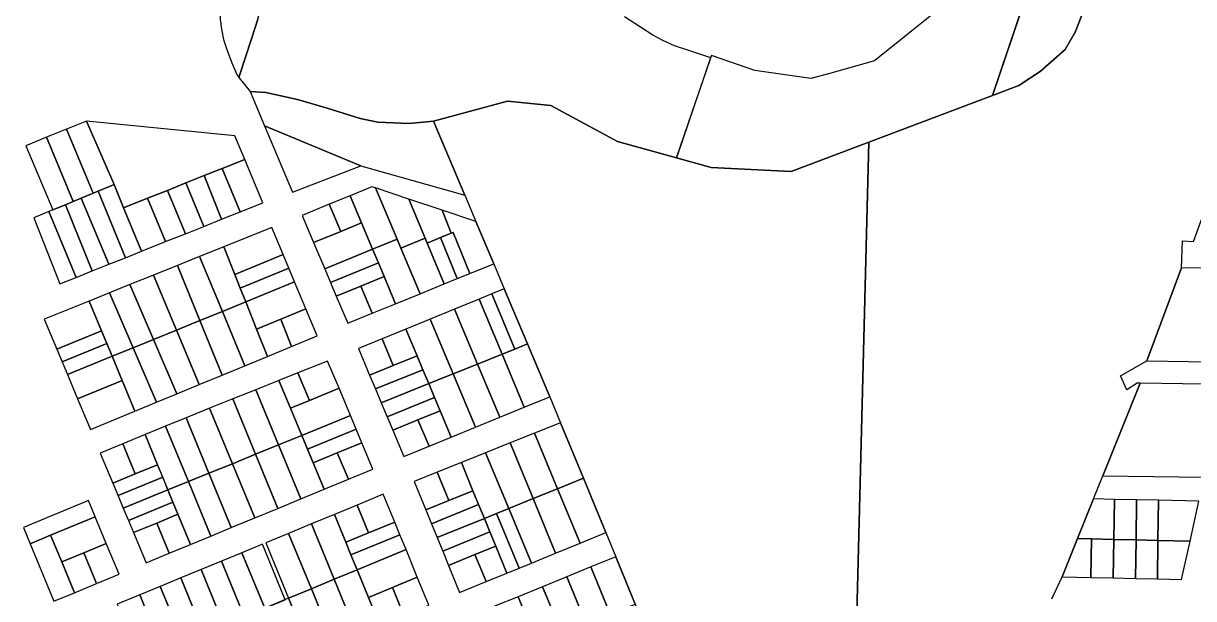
# Model space of a CAD drawing. Header units: metres. Extents: x 263639 to 269142, y 7370519 to 7372711.
# Drawn here: x 263641 to 264171, y 7371930 to 7372190 of the extents above; entities that cross this region are included whole.
import ezdxf

# ---------------------------------------------------------------- set-up
doc = ezdxf.new("R2010")
doc.units = ezdxf.units.M
doc.layers.add('LOTE', color=7, linetype='Continuous')

msp = doc.modelspace()

# ---------------------------------------------------------------- linework, layer by layer
at = {"layer": 'LOTE', "color": 7}
for points in [[(264213.37, 7372217.67), (264225.57, 7372212.53), (264232.24, 7372238.27), (264248.31, 7372284.59), (264116.83, 7372267.97), (264079.53, 7372157.67), (264091.44, 7372162.19), (264101.21, 7372168.49), (264112.55, 7372178.49), (264116.96, 7372186.29), (264125.96, 7372209.33), (264133.99, 7372224.3), (264138.62, 7372231.53), (264143.24, 7372235.15), (264148.26, 7372237.16), (264154.99, 7372238.77), (264161.62, 7372239.27), (264171.66, 7372238.67), (264179.9, 7372235.65), (264187.03, 7372230.93), (264208.43, 7372219.58), (264213.37, 7372217.67)], [(264084.17, 7372220.08), (264026.21, 7372173.26), (264005.37, 7372167.5), (263997.35, 7372165.28), (263971.86, 7372168.98), (263952.28, 7372175.71), (263951.92, 7372174.64), (263951.92, 7372174.64), (263936.45, 7372129.31), (263952.08, 7372124.97), (263988.37, 7372123.09), (264023.53, 7372136.42), (264079.53, 7372157.67), (264098.18, 7372212.82), (264105.73, 7372235.15), (264109.92, 7372247.52), (264109.16, 7372246.55), (264103.79, 7372238.5), (264096.2, 7372230.44), (264084.17, 7372220.08)], [(263732, 7372217.77), (263729.8, 7372196.23), (263729.8, 7372192), (263730.33, 7372187.7), (263731.24, 7372183.02), (263732.97, 7372177.98), (263735.05, 7372172.38), (263737.3, 7372167.1), (263738.17, 7372165.72), (263744.1, 7372183.73), (263746.76, 7372192.23), (263748.33, 7372197.79), (263752.02, 7372209.4), (263755.61, 7372219.41), (263749.71, 7372219), (263743.81, 7372218.59), (263737.91, 7372218.18), (263732, 7372217.77)], [(263743.31, 7372159.36), (263749.87, 7372143.78), (263793.48, 7372125.71), (263840.53, 7372112.48), (263826.45, 7372145.93), (263815.26, 7372144.92), (263801.17, 7372145.59), (263793.19, 7372147.25), (263778.21, 7372151.91), (263764.79, 7372155.79), (263750.49, 7372158.9), (263743.31, 7372159.36)], [(263840.53, 7372112.48), (263845.59, 7372100.47), (263853.64, 7372081.35), (263858.44, 7372069.94), (263868.96, 7372044.96), (263879.05, 7372021), (263883.89, 7372009.28), (263894.28, 7371984.08), (263904.45, 7371959.43), (263908.96, 7371948.48), (263917.79, 7371927.08), (263921.52, 7371918.04), (263933.38, 7371889.3), (264017.22, 7371887.17), (264023.53, 7372136.42), (263988.37, 7372123.09), (263952.08, 7372124.97), (263936.45, 7372129.31), (263909.65, 7372136.76), (263879.49, 7372153.02), (263859.95, 7372155.11), (263826.45, 7372145.93), (263840.53, 7372112.48)], [(263660.21, 7372142.34), (263672.26, 7372113.3), (263674.46, 7372114.22), (263681.66, 7372117.2), (263669.23, 7372145.99), (263660.21, 7372142.34)], [(263736.4, 7372139.38), (263669.23, 7372145.99), (263681.66, 7372117.2), (263686.03, 7372106.67), (263696.89, 7372111.01), (263705.83, 7372114.59), (263714.19, 7372117.94), (263722.52, 7372121.27), (263730.61, 7372124.5), (263740.87, 7372128.61), (263736.4, 7372139.38)], [(263749.87, 7372143.78), (263762.51, 7372113.76), (263793.48, 7372125.71), (263749.87, 7372143.78)], [(263641.67, 7372134.84), (263654, 7372105.74), (263659.66, 7372108.09), (263663.15, 7372109.54), (263651.08, 7372138.65), (263641.67, 7372134.84)], [(263651.08, 7372138.65), (263663.15, 7372109.54), (263666.85, 7372111.06), (263672.26, 7372113.3), (263660.21, 7372142.34), (263651.08, 7372138.65)], [(263730.61, 7372124.5), (263738.77, 7372104.84), (263749.02, 7372108.94), (263740.87, 7372128.61), (263730.61, 7372124.5)], [(263730.61, 7372124.5), (263722.52, 7372121.27), (263730.37, 7372101.48), (263738.77, 7372104.84), (263730.61, 7372124.5)], [(263694.19, 7372087.01), (263686.03, 7372106.67), (263681.66, 7372117.2), (263674.46, 7372114.22), (263686.85, 7372084.07), (263694.19, 7372087.01)], [(263722.35, 7372098.27), (263714.19, 7372117.94), (263705.83, 7372114.59), (263714, 7372094.93), (263722.35, 7372098.27)], [(263722.35, 7372098.27), (263730.37, 7372101.48), (263722.52, 7372121.27), (263714.19, 7372117.94), (263722.35, 7372098.27)], [(263798.81, 7372087.88), (263809.89, 7372092.42), (263800.06, 7372115.69), (263798.51, 7372116.2), (263788.6, 7372112.13), (263793.77, 7372099.87), (263798.81, 7372087.88)], [(263679.38, 7372081.09), (263666.85, 7372111.06), (263663.15, 7372109.54), (263659.66, 7372108.09), (263671.83, 7372078.07), (263679.38, 7372081.09)], [(263686.85, 7372084.07), (263674.46, 7372114.22), (263672.26, 7372113.3), (263666.85, 7372111.06), (263679.38, 7372081.09), (263686.85, 7372084.07)], [(263705.05, 7372091.35), (263696.89, 7372111.01), (263686.03, 7372106.67), (263694.19, 7372087.01), (263705.05, 7372091.35)], [(263714, 7372094.93), (263705.83, 7372114.59), (263696.89, 7372111.01), (263705.05, 7372091.35), (263714, 7372094.93)], [(263779.16, 7372108.27), (263784.33, 7372096.01), (263793.77, 7372099.87), (263788.6, 7372112.13), (263779.16, 7372108.27)], [(263800.06, 7372115.69), (263809.89, 7372092.42), (263811.57, 7372088.45), (263822.59, 7372092.95), (263815.24, 7372110.61), (263800.06, 7372115.69)], [(263671.83, 7372078.07), (263659.66, 7372108.09), (263654, 7372105.74), (263652.11, 7372104.96), (263664.49, 7372075.13), (263671.83, 7372078.07)], [(263766.93, 7372103.26), (263772.09, 7372091), (263784.33, 7372096.01), (263779.16, 7372108.27), (263766.93, 7372103.26)], [(263815.24, 7372110.61), (263822.59, 7372092.95), (263823.53, 7372090.7), (263829.6, 7372093.18), (263834.39, 7372095.14), (263830.32, 7372105.58), (263815.24, 7372110.61)], [(263853.64, 7372081.35), (263845.59, 7372100.47), (263830.32, 7372105.58), (263834.39, 7372095.14), (263835.33, 7372095.53), (263842.81, 7372076.92), (263853.64, 7372081.35)], [(263664.49, 7372075.13), (263652.11, 7372104.96), (263645.41, 7372102.19), (263657.07, 7372072.16), (263664.49, 7372075.13)], [(263731.39, 7372088.96), (263736.35, 7372076.48), (263758.27, 7372085.52), (263753.18, 7372097.73), (263731.39, 7372088.96)], [(263777.13, 7372079.02), (263798.81, 7372087.88), (263793.77, 7372099.87), (263784.33, 7372096.01), (263772.09, 7372091), (263777.13, 7372079.02)], [(263842.81, 7372076.92), (263835.33, 7372095.53), (263835.33, 7372095.53), (263834.39, 7372095.14), (263829.6, 7372093.18), (263837.07, 7372074.58), (263842.81, 7372076.92)], [(263820.32, 7372067.73), (263811.57, 7372088.45), (263809.89, 7372092.42), (263798.81, 7372087.88), (263801.41, 7372081.71), (263804.01, 7372075.53), (263809.21, 7372063.18), (263820.32, 7372067.73)], [(263831.24, 7372072.19), (263823.53, 7372090.7), (263822.59, 7372092.95), (263811.57, 7372088.45), (263820.32, 7372067.73), (263831.24, 7372072.19)], [(263837.07, 7372074.58), (263829.6, 7372093.18), (263823.53, 7372090.7), (263831.24, 7372072.19), (263837.07, 7372074.58)], [(263710.42, 7372080.52), (263720.55, 7372055.58), (263730.74, 7372059.73), (263720.44, 7372084.55), (263710.42, 7372080.52)], [(263720.44, 7372084.55), (263730.74, 7372059.73), (263741.3, 7372064.03), (263738.84, 7372070.2), (263736.35, 7372076.48), (263731.39, 7372088.96), (263720.44, 7372084.55)], [(263758.27, 7372085.52), (263736.35, 7372076.48), (263738.84, 7372070.2), (263760.87, 7372079.29), (263758.27, 7372085.52)], [(263779.73, 7372072.85), (263801.41, 7372081.71), (263801.41, 7372081.71), (263798.81, 7372087.88), (263777.13, 7372079.02), (263779.73, 7372072.85)], [(263699.57, 7372076.15), (263709.95, 7372051.26), (263720.55, 7372055.58), (263710.42, 7372080.52), (263699.57, 7372076.15)], [(263760.87, 7372079.29), (263738.84, 7372070.2), (263741.3, 7372064.03), (263763.47, 7372073.06), (263760.87, 7372079.29)], [(263782.33, 7372066.67), (263793.46, 7372071.22), (263804.01, 7372075.53), (263801.41, 7372081.71), (263779.73, 7372072.85), (263782.33, 7372066.67)], [(264196.57, 7372079.29), (264165.23, 7372079.45), (264149.52, 7372037.31), (264186.99, 7372036.67), (264196.57, 7372079.29)], [(263688.9, 7372071.86), (263699.53, 7372047.02), (263709.95, 7372051.26), (263699.57, 7372076.15), (263688.9, 7372071.86)], [(263809.21, 7372063.18), (263804.01, 7372075.53), (263793.46, 7372071.22), (263798.66, 7372058.87), (263809.21, 7372063.18)], [(263679.62, 7372068.13), (263690.27, 7372043.25), (263699.53, 7372047.02), (263688.9, 7372071.86), (263679.62, 7372068.13)], [(263763.47, 7372073.06), (263741.3, 7372064.03), (263746.21, 7372051.66), (263757.21, 7372056.2), (263768.56, 7372060.88), (263763.47, 7372073.06)], [(263787.53, 7372054.32), (263798.66, 7372058.87), (263793.46, 7372071.22), (263782.33, 7372066.67), (263787.53, 7372054.32)], [(263868.96, 7372044.96), (263858.44, 7372069.94), (263852.75, 7372067.62), (263863.16, 7372042.63), (263868.96, 7372044.96)], [(263650.07, 7372056.23), (263655.77, 7372042.58), (263675.97, 7372050.92), (263670.34, 7372064.39), (263650.07, 7372056.23)], [(263670.34, 7372064.39), (263675.97, 7372050.92), (263678.35, 7372045.19), (263680.78, 7372039.38), (263690.27, 7372043.25), (263679.62, 7372068.13), (263670.34, 7372064.39)], [(263751.13, 7372039.3), (263746.21, 7372051.66), (263741.3, 7372064.03), (263730.74, 7372059.73), (263740.96, 7372035.11), (263751.13, 7372039.3)], [(263835.95, 7372060.75), (263846.32, 7372035.87), (263857.45, 7372040.34), (263847.06, 7372065.29), (263835.95, 7372060.75)], [(263857.45, 7372040.34), (263863.16, 7372042.63), (263852.75, 7372067.62), (263847.06, 7372065.29), (263857.45, 7372040.34)], [(263740.96, 7372035.11), (263730.74, 7372059.73), (263720.55, 7372055.58), (263730.61, 7372030.84), (263740.96, 7372035.11)], [(263773.68, 7372048.61), (263768.56, 7372060.88), (263757.21, 7372056.2), (263762.13, 7372043.84), (263773.68, 7372048.61)], [(263824.94, 7372056.24), (263835.27, 7372031.43), (263846.32, 7372035.87), (263835.95, 7372060.75), (263824.94, 7372056.24)], [(263730.61, 7372030.84), (263720.55, 7372055.58), (263709.95, 7372051.26), (263720.25, 7372026.56), (263730.61, 7372030.84)], [(263762.13, 7372043.84), (263757.21, 7372056.2), (263746.21, 7372051.66), (263751.13, 7372039.3), (263762.13, 7372043.84)], [(263813.92, 7372051.74), (263819, 7372039.55), (263821.61, 7372033.28), (263824.23, 7372027), (263835.27, 7372031.43), (263824.94, 7372056.24), (263813.92, 7372051.74)], [(263658.16, 7372036.86), (263678.35, 7372045.19), (263675.97, 7372050.92), (263655.77, 7372042.58), (263655.77, 7372042.58), (263658.16, 7372036.86)], [(263720.25, 7372026.56), (263709.95, 7372051.26), (263699.53, 7372047.02), (263710.08, 7372022.37), (263720.25, 7372026.56)], [(263792.34, 7372042.91), (263797.4, 7372030.88), (263808.04, 7372035.15), (263803.09, 7372047.31), (263792.34, 7372042.91)], [(263803.09, 7372047.31), (263808.04, 7372035.15), (263819, 7372039.55), (263813.92, 7372051.74), (263803.09, 7372047.31)], [(263660.54, 7372031.14), (263680.78, 7372039.38), (263678.35, 7372045.19), (263658.16, 7372036.86), (263660.54, 7372031.14)], [(263700.84, 7372018.56), (263690.27, 7372043.25), (263680.78, 7372039.38), (263685.36, 7372028.4), (263691.13, 7372014.55), (263700.84, 7372018.56)], [(263710.08, 7372022.37), (263699.53, 7372047.02), (263690.27, 7372043.25), (263700.84, 7372018.56), (263710.08, 7372022.37)], [(263879.05, 7372021), (263868.96, 7372044.96), (263863.16, 7372042.63), (263857.45, 7372040.34), (263867.48, 7372016.27), (263879.05, 7372021)], [(263665.17, 7372020.07), (263685.36, 7372028.4), (263680.78, 7372039.38), (263660.54, 7372031.14), (263665.17, 7372020.07)], [(263778.43, 7372037.23), (263764.97, 7372031.84), (263770.17, 7372019.37), (263783.58, 7372024.9), (263778.43, 7372037.23)], [(263800.04, 7372024.61), (263821.61, 7372033.28), (263819, 7372039.55), (263808.04, 7372035.15), (263797.4, 7372030.88), (263800.04, 7372024.61)], [(263867.48, 7372016.27), (263857.45, 7372040.34), (263846.32, 7372035.87), (263856.37, 7372011.73), (263867.48, 7372016.27)], [(263756.34, 7372028.38), (263761.58, 7372015.83), (263770.17, 7372019.37), (263764.97, 7372031.84), (263756.34, 7372028.38)], [(263802.68, 7372018.35), (263824.23, 7372027), (263821.61, 7372033.28), (263800.04, 7372024.61), (263802.68, 7372018.35)], [(263845.36, 7372007.22), (263835.27, 7372031.43), (263824.23, 7372027), (263826.85, 7372020.72), (263829.35, 7372014.72), (263834.34, 7372002.72), (263845.36, 7372007.22)], [(263856.37, 7372011.73), (263846.32, 7372035.87), (263835.27, 7372031.43), (263845.36, 7372007.22), (263856.37, 7372011.73)], [(263670.95, 7372006.22), (263691.13, 7372014.55), (263685.36, 7372028.4), (263665.17, 7372020.07), (263670.95, 7372006.22)], [(263745.94, 7372024.22), (263756.2, 7371999.25), (263766.71, 7372003.54), (263766.71, 7372003.54), (263761.58, 7372015.83), (263756.34, 7372028.38), (263745.94, 7372024.22)], [(263805.38, 7372011.94), (263826.85, 7372020.72), (263824.23, 7372027), (263802.68, 7372018.35), (263805.38, 7372011.94)], [(264175.51, 7371984.65), (264184.79, 7372026.63), (264146.49, 7372027.19), (264129.53, 7371985.16), (264175.51, 7371984.65)], [(263735.45, 7372020.02), (263745.74, 7371994.97), (263756.2, 7371999.25), (263756.2, 7371999.25), (263745.94, 7372024.22), (263735.45, 7372020.02)], [(263783.58, 7372024.9), (263770.17, 7372019.37), (263761.58, 7372015.83), (263766.71, 7372003.54), (263788.74, 7372012.54), (263783.58, 7372024.9)], [(263807.9, 7372005.95), (263819.35, 7372010.63), (263829.35, 7372014.72), (263826.85, 7372020.72), (263805.38, 7372011.94), (263807.9, 7372005.95)], [(263714.28, 7372011.44), (263724.61, 7371986.35), (263735.28, 7371990.7), (263724.96, 7372015.82), (263714.28, 7372011.44)], [(263724.96, 7372015.82), (263735.28, 7371990.7), (263745.74, 7371994.97), (263735.45, 7372020.02), (263724.96, 7372015.82), (263724.96, 7372015.82)], [(263705.03, 7372007.65), (263715.36, 7371982.57), (263724.61, 7371986.35), (263714.28, 7372011.44), (263705.03, 7372007.65)], [(263788.74, 7372012.54), (263766.71, 7372003.54), (263769.32, 7371997.28), (263791.32, 7372006.36), (263788.74, 7372012.54)], [(263812.94, 7371993.97), (263824.35, 7371998.63), (263819.35, 7372010.63), (263807.9, 7372005.95), (263812.94, 7371993.97)], [(263834.34, 7372002.72), (263829.35, 7372014.72), (263819.35, 7372010.63), (263824.35, 7371998.63), (263834.34, 7372002.72)], [(263695.78, 7372003.86), (263701.39, 7371990.23), (263706.1, 7371978.78), (263715.36, 7371982.57), (263705.03, 7372007.65), (263695.78, 7372003.86)], [(263791.32, 7372006.36), (263769.32, 7371997.28), (263771.9, 7371991.09), (263782.81, 7371995.6), (263793.9, 7372000.17), (263791.32, 7372006.36)], [(263883.89, 7372009.28), (263872.2, 7372004.57), (263882.6, 7371979.35), (263894.28, 7371984.08), (263883.89, 7372009.28)], [(263675.41, 7371995.52), (263681.11, 7371981.86), (263691.22, 7371986.04), (263685.6, 7371999.69), (263675.41, 7371995.52)], [(263685.6, 7371999.69), (263691.22, 7371986.04), (263701.39, 7371990.23), (263695.78, 7372003.86), (263685.6, 7371999.69)], [(263771.9, 7371991.09), (263769.32, 7371997.28), (263766.71, 7372003.54), (263756.2, 7371999.25), (263766.28, 7371974.71), (263776.91, 7371979.1), (263771.9, 7371991.09)], [(263798.91, 7371988.18), (263793.9, 7372000.17), (263782.81, 7371995.6), (263787.82, 7371983.6), (263798.91, 7371988.18)], [(263849.94, 7371995.61), (263860.45, 7371970.38), (263871.48, 7371974.84), (263861.07, 7372000.09), (263849.94, 7371995.61)], [(263861.07, 7372000.09), (263871.48, 7371974.84), (263882.6, 7371979.35), (263872.2, 7372004.57), (263861.07, 7372000.09)], [(263755.83, 7371970.4), (263745.74, 7371994.97), (263735.28, 7371990.7), (263745.39, 7371966.09), (263755.83, 7371970.4)], [(263766.28, 7371974.71), (263756.2, 7371999.25), (263745.74, 7371994.97), (263755.83, 7371970.4), (263766.28, 7371974.71)], [(263787.82, 7371983.6), (263782.81, 7371995.6), (263771.9, 7371991.09), (263776.91, 7371979.1), (263787.82, 7371983.6)], [(263838.99, 7371991.2), (263844.24, 7371978.46), (263846.82, 7371972.22), (263849.42, 7371965.91), (263849.42, 7371965.91), (263854.98, 7371968.16), (263860.45, 7371970.38), (263849.94, 7371995.61), (263838.99, 7371991.2)], [(263683.51, 7371976.2), (263703.74, 7371984.51), (263701.39, 7371990.23), (263691.22, 7371986.04), (263681.11, 7371981.86), (263683.48, 7371976.19), (263683.51, 7371976.2)], [(263745.39, 7371966.09), (263735.28, 7371990.7), (263724.61, 7371986.35), (263734.76, 7371961.7), (263745.39, 7371966.09)], [(263828.04, 7371986.79), (263833.32, 7371973.99), (263844.24, 7371978.46), (263838.99, 7371991.2), (263828.04, 7371986.79)], [(263703.74, 7371984.51), (263683.51, 7371976.2), (263683.48, 7371976.19), (263685.85, 7371970.51), (263706.1, 7371978.78), (263703.74, 7371984.51)], [(263734.76, 7371961.7), (263724.61, 7371986.35), (263715.36, 7371982.57), (263725.51, 7371957.89), (263734.76, 7371961.7)], [(263817.61, 7371982.58), (263822.88, 7371969.72), (263833.32, 7371973.99), (263828.04, 7371986.79), (263817.61, 7371982.58)], [(263904.45, 7371959.43), (263894.28, 7371984.08), (263882.6, 7371979.35), (263892.79, 7371954.66), (263904.45, 7371959.43)], [(263688.16, 7371964.98), (263708.35, 7371973.31), (263706.1, 7371978.78), (263685.85, 7371970.51), (263688.16, 7371964.98)], [(263725.51, 7371957.89), (263715.36, 7371982.57), (263706.1, 7371978.78), (263708.35, 7371973.31), (263710.64, 7371967.76), (263716.27, 7371954.07), (263725.51, 7371957.89)], [(263825.44, 7371963.48), (263846.82, 7371972.22), (263844.24, 7371978.46), (263833.32, 7371973.99), (263822.88, 7371969.72), (263825.44, 7371963.48)], [(263892.79, 7371954.66), (263882.6, 7371979.35), (263871.48, 7371974.84), (263881.68, 7371950.12), (263892.79, 7371954.66)], [(263670.1, 7371973.99), (263640.62, 7371961.78), (263643.67, 7371954.43), (263652.96, 7371958.28), (263673.15, 7371966.64), (263670.1, 7371973.99)], [(263690.47, 7371959.44), (263701.02, 7371963.79), (263710.64, 7371967.76), (263708.35, 7371973.31), (263688.16, 7371964.98), (263690.47, 7371959.44)], [(263803.65, 7371976.82), (263791.82, 7371971.93), (263796.98, 7371959.34), (263808.81, 7371964.23), (263803.65, 7371976.82)], [(263881.68, 7371950.12), (263871.48, 7371974.84), (263860.45, 7371970.38), (263870.76, 7371945.65), (263881.68, 7371950.12)], [(264124.46, 7371956.58), (264134.49, 7371956.36), (264134.81, 7371974.53), (264125.32, 7371974.72), (264118.06, 7371956.72), (264124.46, 7371956.58)], [(264144.59, 7371956.13), (264144.76, 7371974.33), (264134.81, 7371974.53), (264134.49, 7371956.36), (264144.59, 7371956.13)], [(264144.59, 7371956.13), (264154.54, 7371955.91), (264154.72, 7371974.13), (264144.76, 7371974.33), (264144.59, 7371956.13)], [(264154.54, 7371955.91), (264169.09, 7371955.58), (264173.11, 7371973.76), (264154.72, 7371974.13), (264154.54, 7371955.91)], [(263716.27, 7371954.07), (263710.64, 7371967.76), (263701.02, 7371963.79), (263706.66, 7371950.1), (263716.27, 7371954.07)], [(263781.47, 7371967.65), (263786.63, 7371955.06), (263796.98, 7371959.34), (263791.82, 7371971.93), (263781.47, 7371967.65)], [(263828, 7371957.23), (263849.42, 7371965.91), (263846.82, 7371972.22), (263825.44, 7371963.48), (263828, 7371957.23)], [(263865.2, 7371943.38), (263854.98, 7371968.16), (263849.42, 7371965.91), (263851.95, 7371959.78), (263854.62, 7371953.31), (263859.65, 7371941.11), (263865.2, 7371943.38)], [(263870.76, 7371945.65), (263860.45, 7371970.38), (263854.98, 7371968.16), (263865.2, 7371943.38), (263870.76, 7371945.65)], [(263673.15, 7371966.64), (263652.96, 7371958.28), (263657.98, 7371946.17), (263668.01, 7371950.33), (263678.17, 7371954.53), (263673.15, 7371966.64)], [(263696.18, 7371945.78), (263706.66, 7371950.1), (263701.02, 7371963.79), (263690.47, 7371959.44), (263696.18, 7371945.78)], [(263760.77, 7371959.09), (263771.06, 7371933.98), (263781.41, 7371938.27), (263771.12, 7371963.37), (263760.77, 7371959.09)], [(263771.12, 7371963.37), (263781.41, 7371938.27), (263791.76, 7371942.55), (263788.98, 7371949.33), (263786.63, 7371955.06), (263781.47, 7371967.65), (263771.12, 7371963.37)], [(263808.81, 7371964.23), (263796.98, 7371959.34), (263786.63, 7371955.06), (263788.98, 7371949.33), (263811.16, 7371958.49), (263808.81, 7371964.23)], [(263830.55, 7371951.03), (263851.95, 7371959.78), (263849.42, 7371965.91), (263849.42, 7371965.91), (263828, 7371957.23), (263830.55, 7371951.03)], [(263663.76, 7371932.21), (263657.98, 7371946.17), (263652.96, 7371958.28), (263643.67, 7371954.43), (263654.47, 7371928.35), (263663.76, 7371932.21)], [(263750.42, 7371954.81), (263760.72, 7371929.7), (263771.06, 7371933.98), (263760.77, 7371959.09), (263750.42, 7371954.81)], [(263811.16, 7371958.49), (263788.98, 7371949.33), (263791.76, 7371942.55), (263813.93, 7371951.74), (263811.16, 7371958.49)], [(263833.2, 7371944.56), (263845.17, 7371949.45), (263854.62, 7371953.31), (263851.95, 7371959.78), (263830.55, 7371951.03), (263833.2, 7371944.56)], [(263678.17, 7371954.53), (263668.01, 7371950.33), (263673.79, 7371936.38), (263683.94, 7371940.59), (263678.17, 7371954.53)], [(263739.61, 7371950.35), (263749.91, 7371925.22), (263759.15, 7371929.04), (263748.85, 7371954.17), (263739.61, 7371950.35)], [(263859.65, 7371941.11), (263854.62, 7371953.31), (263845.17, 7371949.45), (263850.21, 7371937.25), (263859.65, 7371941.11)], [(264111.07, 7371939.39), (264124.15, 7371939.1), (264124.46, 7371956.58), (264118.06, 7371956.72), (264111.07, 7371939.39)], [(264124.15, 7371939.1), (264134.18, 7371938.88), (264134.49, 7371956.36), (264124.46, 7371956.58), (264124.15, 7371939.1)], [(264134.49, 7371956.36), (264134.18, 7371938.88), (264144.42, 7371938.65), (264144.59, 7371956.13), (264134.49, 7371956.36)], [(264144.42, 7371938.65), (264154.37, 7371938.43), (264154.54, 7371955.91), (264144.59, 7371956.13), (264144.42, 7371938.65)], [(264154.37, 7371938.43), (264165.25, 7371938.18), (264169.09, 7371955.58), (264154.54, 7371955.91), (264154.37, 7371938.43)], [(263673.79, 7371936.38), (263668.01, 7371950.33), (263657.98, 7371946.17), (263663.76, 7371932.21), (263673.79, 7371936.38)], [(263721.12, 7371942.71), (263731.43, 7371917.56), (263740.67, 7371921.39), (263730.36, 7371946.53), (263721.12, 7371942.71)], [(263730.36, 7371946.53), (263740.67, 7371921.39), (263749.91, 7371925.22), (263739.61, 7371950.35), (263730.36, 7371946.53)], [(263813.93, 7371951.74), (263791.76, 7371942.55), (263796.87, 7371930.08), (263807.78, 7371934.59), (263819.05, 7371939.25), (263813.93, 7371951.74)], [(263838.21, 7371932.34), (263850.21, 7371937.25), (263845.17, 7371949.45), (263833.2, 7371944.56), (263838.21, 7371932.34)], [(263906.47, 7371922.48), (263907.38, 7371922.84), (263914.41, 7371925.71), (263917.79, 7371927.08), (263908.96, 7371948.48), (263897.65, 7371943.86), (263906.47, 7371922.48)], [(263711.88, 7371938.89), (263722.19, 7371913.74), (263731.43, 7371917.56), (263721.12, 7371942.71), (263711.88, 7371938.89)], [(263802.07, 7371917.4), (263796.87, 7371930.08), (263791.76, 7371942.55), (263781.41, 7371938.27), (263791.72, 7371913.12), (263802.07, 7371917.4)], [(263895.54, 7371918.03), (263900.34, 7371919.98), (263906.47, 7371922.48), (263897.65, 7371943.86), (263886.73, 7371939.39), (263895.54, 7371918.03)], [(263702.64, 7371935.07), (263712.95, 7371909.91), (263722.19, 7371913.74), (263711.88, 7371938.89), (263702.64, 7371935.07)], [(263791.72, 7371913.12), (263781.41, 7371938.27), (263771.06, 7371933.98), (263781.37, 7371908.85), (263791.72, 7371913.12)], [(263824.25, 7371926.57), (263819.05, 7371939.25), (263807.78, 7371934.59), (263812.97, 7371921.91), (263824.25, 7371926.57)], [(263875.81, 7371934.92), (263884.61, 7371913.58), (263893.31, 7371917.12), (263895.54, 7371918.03), (263886.73, 7371939.39), (263875.81, 7371934.92)], [(263683.05, 7371926.97), (263688.82, 7371912.89), (263699.17, 7371917.17), (263693.4, 7371931.25), (263683.05, 7371926.97)], [(263693.4, 7371931.25), (263699.17, 7371917.17), (263701.44, 7371911.62), (263703.71, 7371906.08), (263712.95, 7371909.91), (263702.64, 7371935.07), (263693.4, 7371931.25)], [(263781.37, 7371908.85), (263771.06, 7371933.98), (263760.72, 7371929.7), (263771.02, 7371904.57), (263781.37, 7371908.85)], [(263812.97, 7371921.91), (263807.78, 7371934.59), (263796.87, 7371930.08), (263802.07, 7371917.4), (263812.97, 7371921.91)], [(263864.7, 7371930.38), (263869.54, 7371918.64), (263873.5, 7371909.05), (263884.61, 7371913.58), (263875.81, 7371934.92), (263864.7, 7371930.38)], [(263771.02, 7371904.57), (263760.72, 7371929.7), (263749.91, 7371925.22), (263760.21, 7371900.1), (263771.02, 7371904.57)], [(263854.06, 7371926.03), (263858.9, 7371914.29), (263869.54, 7371918.64), (263864.7, 7371930.38), (263854.06, 7371926.03)]]:
    msp.add_lwpolyline(points, close=True, dxfattribs=at)
for points in [[(264171.66, 7372238.67), (264161.62, 7372239.27), (264154.99, 7372238.77), (264148.26, 7372237.16), (264143.24, 7372235.15), (264138.62, 7372231.53), (264133.99, 7372224.3), (264125.96, 7372209.33), (264116.96, 7372186.29), (264112.55, 7372178.49), (264101.21, 7372168.49), (264091.44, 7372162.19), (264079.53, 7372157.67), (264023.53, 7372136.42), (264017.22, 7371887.17)], [(263746.76, 7372192.23), (263744.1, 7372183.73), (263738.17, 7372165.72), (263743.31, 7372159.36), (263750.49, 7372158.9), (263764.79, 7372155.79), (263778.21, 7372151.91), (263793.19, 7372147.25), (263801.17, 7372145.59), (263801.17, 7372145.59), (263815.26, 7372144.92), (263826.45, 7372145.93), (263859.95, 7372155.11), (263879.49, 7372153.02), (263909.65, 7372136.76), (263936.45, 7372129.31), (263951.94, 7372174.75), (263941.55, 7372178.14), (263935.59, 7372180.17), (263930.2, 7372182.48), (263925.78, 7372184.9), (263920.2, 7372188.62), (263912.83, 7372193.26)], [(264106.48, 7371929.35), (264111.07, 7371939.39), (264118.06, 7371956.72), (264125.32, 7371974.72), (264129.53, 7371985.16), (264146.49, 7372027.19), (264145.07, 7372027.2), (264140.36, 7372024.16), (264137.63, 7372030.54), (264149.52, 7372037.31), (264165.23, 7372079.45), (264165.72, 7372091.72), (264170.59, 7372091.36), (264178.1, 7372111.7)]]:
    msp.add_lwpolyline(points, dxfattribs=at)

doc.saveas('drawing.dxf')
